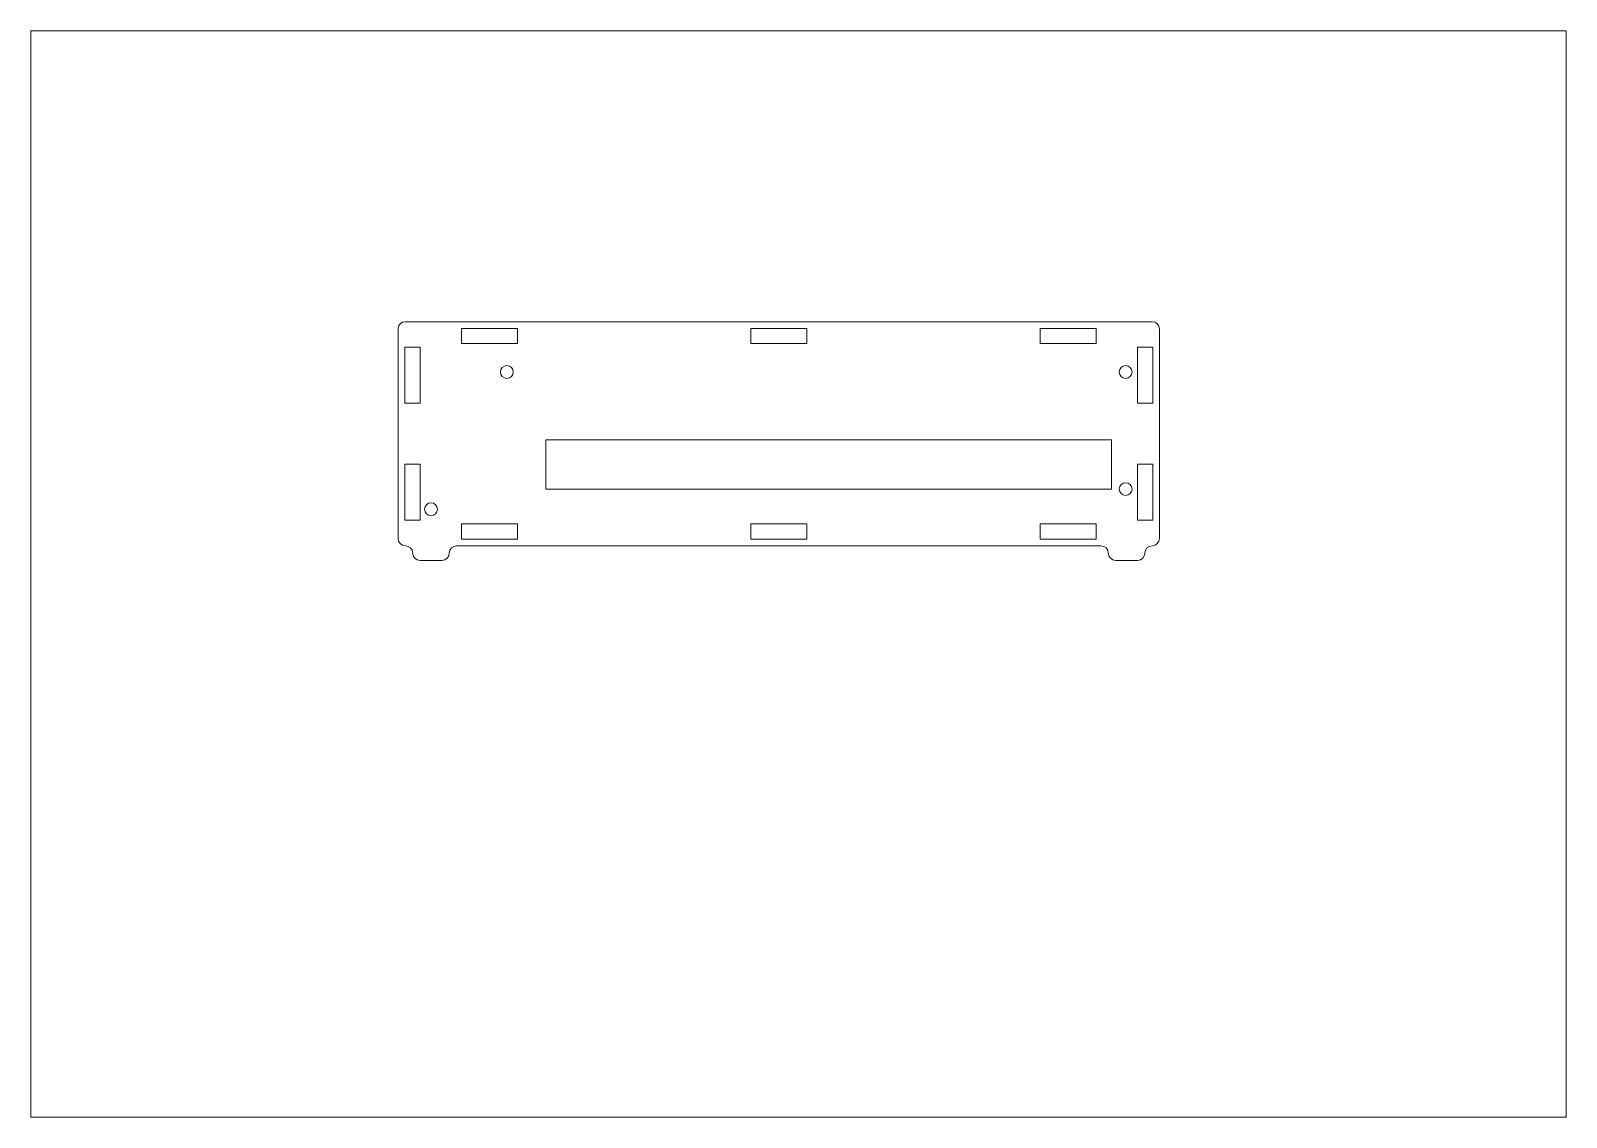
# Paper-space layout 'Sheet1' of a CAD drawing. Header units: inches, sheet in millimetres. Extents: x 0 to 420, y 0 to 297.
# The model-space entities are those that its viewports show. They can reach past a viewport. Long polylines and large blocks are cut down to what shows.
import ezdxf

# ---------------------------------------------------------------- set-up
doc = ezdxf.new("R2010")
doc.units = ezdxf.units.IN
doc.header["$LTSCALE"] = 12.7
doc.header["$MEASUREMENT"] = 0
doc.layers.add('Visible', color=7, linetype='Continuous', lineweight=40)

msp = doc.modelspace()

# ---------------------------------------------------------------- linework, layer by layer
at = {"layer": 'Visible', "lineweight": 20}
for p, q in [((100.98, 215.47), (100.98, 158.21)), ((102.98, 217.47), (307.23, 217.47)), ((118.33, 215.62), (133.63, 215.62)), ((118.33, 211.47), (118.33, 215.62)), ((133.63, 211.47), (133.63, 215.62)), ((197.45, 215.62), (212.75, 215.62)), ((197.45, 211.47), (197.45, 215.62)), ((212.75, 211.47), (212.75, 215.62)), ((276.58, 215.62), (291.88, 215.62)), ((276.58, 211.47), (276.58, 215.62)), ((291.88, 211.47), (291.88, 215.62)), ((309.23, 215.47), (309.23, 158.21)), ((102.83, 210.47), (106.98, 210.47)), ((102.83, 210.47), (102.83, 195.17)), ((106.98, 210.47), (106.98, 195.17)), ((118.33, 211.47), (133.63, 211.47)), ((197.45, 211.47), (212.75, 211.47)), ((276.58, 211.47), (291.88, 211.47)), ((307.38, 210.47), (303.23, 210.47)), ((303.23, 210.47), (303.23, 195.17)), ((307.38, 210.47), (307.38, 195.17)), ((102.83, 195.17), (106.98, 195.17)), ((307.38, 195.17), (303.23, 195.17)), ((141.38, 185.16), (141.38, 171.71)), ((141.38, 185.16), (296.08, 185.16)), ((296.08, 185.16), (296.08, 171.71)), ((102.83, 178.51), (106.98, 178.51)), ((102.83, 178.51), (102.83, 163.21)), ((106.98, 178.51), (106.98, 163.21)), ((303.23, 178.51), (303.23, 163.21)), ((307.38, 178.51), (303.23, 178.51)), ((307.38, 178.51), (307.38, 163.21)), ((141.38, 171.71), (296.08, 171.71)), ((102.83, 163.21), (106.98, 163.21)), ((118.33, 162.21), (133.63, 162.21)), ((118.33, 162.21), (118.33, 158.06)), ((133.63, 162.21), (133.63, 158.06)), ((197.45, 162.21), (212.75, 162.21)), ((197.45, 162.21), (197.45, 158.06)), ((212.75, 162.21), (212.75, 158.06)), ((276.58, 162.21), (276.58, 158.06)), ((276.58, 162.21), (291.88, 162.21)), ((291.88, 162.21), (291.88, 158.06)), ((307.38, 163.21), (303.23, 163.21)), ((116.98, 156.21), (293.23, 156.21)), ((118.33, 158.06), (133.63, 158.06)), ((197.45, 158.06), (212.75, 158.06)), ((276.58, 158.06), (291.88, 158.06)), ((106.98, 152.21), (112.98, 152.21)), ((303.23, 152.21), (297.23, 152.21))]:
    msp.add_line(p, q, dxfattribs=at)
for centre in [(130.73, 203.71), (299.98, 203.71), (299.98, 171.71), (109.98, 166.21)]:
    msp.add_circle(centre, 1.75, dxfattribs=at)
for centre, start, end in [((102.98, 215.47), 90, 180), ((307.23, 215.47), 0, 90), ((102.98, 158.21), 180, 270), ((307.23, 158.21), 270, 0), ((106.98, 154.21), 180, 270), ((112.98, 154.21), 270, 0), ((297.23, 154.21), 180, 270), ((303.23, 154.21), 270, 0)]:
    msp.add_arc(centre, 2, start, end, dxfattribs=at)
at = {"layer": 'Visible', "lineweight": 20, "extrusion": (-3.69779e-32, 6.12323e-17, -1)}
for centre, start, end in [((-102.98, 154.21), 90, 180), ((-116.98, 154.21), 0, 90), ((-293.23, 154.21), 90, 180), ((-307.23, 154.21), 0, 90)]:
    msp.add_arc(centre, 2, start, end, dxfattribs=at)

psp = doc.layouts.new('Sheet1')

# ---------------------------------------------------------------- viewports
at = {"layer": '0', "view_target_point": (210.5, 148.5)}
psp.add_viewport(center=(210, 148.5), size=(420, 297), view_center_point=(0, 0), view_height=297, dxfattribs=at)

doc.saveas('drawing.dxf')
